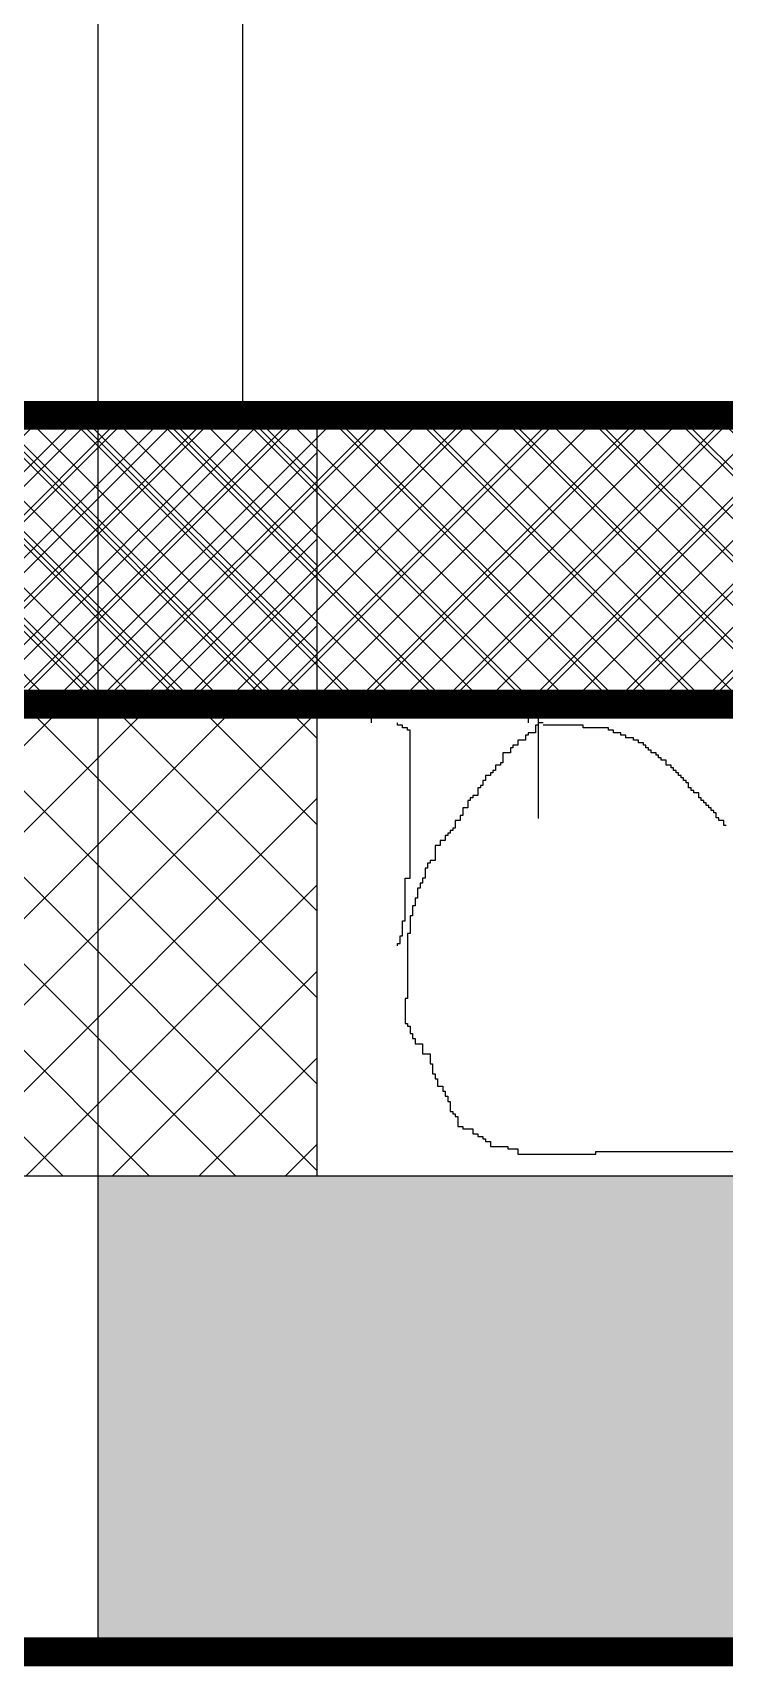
# Model space of a CAD drawing. Extents: x 250879 to 348495, y -51522 to -9360.
# Drawn here: x 282291.2 to 282363, y -30426.9 to -30257.3 of the extents above; entities that cross this region are included whole.
import ezdxf

# ---------------------------------------------------------------- set-up
doc = ezdxf.new("R2010")
doc.units = 0
for name, color, linetype in [('AXIS', 1, 'CONTINUOUS'), ('CURTAIN', 150, 'CONTINUOUS'), ('WALL', 7, 'CONTINUOUS')]:
    doc.layers.add(name, color=color, linetype=linetype)
doc.layers.add('int fram for glaz& landscap obj.', color=252, linetype='CONTINUOUS', lineweight=15)
doc.layers.add('VIS', color=8, linetype='CONTINUOUS', lineweight=18)

msp = doc.modelspace()

# ---------------------------------------------------------------- hatches: boundary and pattern name
at = {"layer": 'AXIS'}
h = msp.add_hatch(dxfattribs=at)
h.set_pattern_fill('ANSI37', color=256, style=0)
h.set_pattern_definition([(45, (10887.426, -3880), (-2.24506403, 2.24506403), []), (135, (10887.426, -3880), (-2.24506403, -2.24506403), [])])
h.paths.add_polyline_path([(280918.80191, -30297.00774), (280918.80191, -30327.00774), (283913.00858, -30327.00774), (283913.00858, -30297.00774)])
at = {"layer": 'int fram for glaz& landscap obj.'}
h = msp.add_hatch(dxfattribs=at)
h.set_pattern_fill('EARTH', color=256, scale=4, angle=45, style=0)
h.paths.add_polyline_path([(284335.46469, -29761.00774), (284163.17317, -29761.00774), (284163.17317, -29977.00774), (284284.10631, -29977.00774)])
h.paths.add_polyline_path([(284284.10631, -29977.00774), (284163.17317, -29977.00774), (284163.17317, -30297.00774), (284208.01983, -30297.00774)])
h.paths.add_polyline_path([(284208.01983, -30297.00774), (284163.17317, -30297.00774), (284163.17317, -30375.98063), (284117.727, -30375.98063), (283498.00858, -30375.98063), (283498.00858, -30425.43117), (284177.48456, -30425.43117)])
h.paths.add_polyline_path([(283498.00858, -30375.98063), (283475.2855, -30375.98063), (283098.00858, -30375.98063), (283098.00858, -30425.43117), (283286.94433, -30425.43117), (283498.00858, -30425.43117)])
h.paths.add_polyline_path([(283098.00858, -30375.98063), (282698.00858, -30375.98063), (282698.00858, -30425.43117), (283098.00858, -30425.43117)])
h.paths.add_polyline_path([(282698.00858, -30375.98063), (282675.2855, -30375.98063), (282298.00858, -30375.98063), (282298.00858, -30425.43117), (282421.4708, -30425.43117), (282698.00858, -30425.43117)])
at = {"layer": 'VIS', "ltscale": 0.0001}
h = msp.add_hatch(dxfattribs=at)
h.set_pattern_fill('ANSI37', color=256, scale=2, style=0)
h.set_pattern_definition([(135, (632214.0665, -10516.453), (4.49012806, 4.49012806), []), (45, (632214.0665, -10516.453), (4.49012806, -4.49012806), [])])
h.paths.add_polyline_path([(282273.96638, -30297.00774), (282356.5052, -30297.00774), (282356.5052, -30302.00774), (282473.96638, -30302.00774), (282473.96638, -30327.00774), (282273.96638, -30327.00774)])
h.paths.add_polyline_path([(282356.5052, -30297.00774), (282418.63701, -30297.00774), (282418.63701, -30302.00774), (282356.5052, -30302.00774)], flags=17)
h.paths.add_polyline_path([(282418.63701, -30297.00774), (282423.63701, -30297.00774), (282423.63701, -30302.00774), (282418.63701, -30302.00774)], flags=17)
h.paths.add_polyline_path([(282423.63701, -30297.00774), (282473.96638, -30297.00774), (282473.96638, -30302.00774), (282423.63701, -30302.00774)])
h.paths.add_polyline_path([(281948.96638, -30327.00774), (281948.96638, -30297.00774), (282273.96638, -30297.00774), (282273.96638, -30327.00774)])
h = msp.add_hatch(dxfattribs=at)
h.set_pattern_fill('ANSI37', color=256, scale=2, style=0)
h.set_pattern_definition([(135, (631063.1087, -7236.453), (4.49012806, 4.49012806), []), (45, (631063.1087, -7236.453), (4.49012806, -4.49012806), [])])
h.paths.add_polyline_path([(282320.73167, -30297.00774), (282275.2855, -30297.00774), (282275.2855, -30375.98063), (282320.73167, -30375.98063)])

# ---------------------------------------------------------------- linework, layer by layer
at = {"layer": 'AXIS'}
msp.add_line((282298.00858, -30425.43117), (282298.00858, -25587.93013), dxfattribs=at)
at = {"layer": 'CURTAIN', "linetype": 'Continuous'}
msp.add_line((282313.00858, -29657.00774), (282313.00858, -30297.00774), dxfattribs=at)
at = {"layer": 'VIS', "ltscale": 0.0001}
msp.add_line((280450.27447, -30297.00774), (284658.39662, -30297.00774), dxfattribs=at)
at = {"layer": 'WALL', "linetype": 'Continuous'}
for p, q in [((282326.93113, -30328.40445), (282326.93113, -30327.88012)), ((282326.93113, -30327.88012), (282328.50579, -30327.88012)), ((282328.50579, -30327.88012), (282328.50579, -30327.35627)), ((282328.50579, -30327.35627), (282330.6034, -30327.35627)), ((282330.6034, -30327.35627), (282330.6034, -30326.83242)), ((282330.6034, -30326.83242), (282331.65317, -30326.83242)), ((282331.65317, -30326.83242), (282331.65317, -30326.30809)), ((282331.65317, -30326.30809), (282341.62022, -30326.30809)), ((282341.62022, -30326.30809), (282341.62022, -30326.83242)), ((282341.62022, -30326.83242), (282342.14511, -30326.83242)), ((282342.14511, -30326.83242), (282342.14511, -30327.35627)), ((282342.14511, -30327.35627), (282342.66903, -30327.35627)), ((282342.66903, -30327.35627), (282342.66903, -30328.9283)), ((282326.40721, -30328.9283), (282326.40721, -30328.40445)), ((282326.40721, -30328.40445), (282326.93113, -30328.40445)), ((282329.09306, -30329.18877), (282329.09306, -30328.9283)), ((282329.61411, -30329.18877), (282329.09306, -30329.18877)), ((282329.61411, -30329.44924), (282329.61411, -30329.18877)), ((282330.13611, -30329.44924), (282329.61411, -30329.44924)), ((282330.13611, -30329.70971), (282330.13611, -30329.44924)), ((282343.69291, -30329.18877), (282343.43191, -30329.18877)), ((282343.43191, -30329.18877), (282343.43191, -30329.97018)), ((282344.21396, -30328.9283), (282343.69291, -30328.9283)), ((282343.69291, -30328.9283), (282343.69291, -30329.18877)), ((282343.7188, -30328.40445), (282343.7188, -30338.88483)), ((282348.38521, -30329.18877), (282344.21396, -30329.18877)), ((282348.38521, -30329.44924), (282348.38521, -30329.18877)), ((282350.99236, -30329.44924), (282348.38521, -30329.44924)), ((282350.99236, -30329.70971), (282350.99236, -30329.44924)), ((282330.39712, -30329.70971), (282330.13611, -30329.70971)), ((282330.39712, -30345.07498), (282330.39712, -30329.70971)), ((282341.60681, -30331.27204), (282341.08576, -30331.27204)), ((282341.08576, -30331.27204), (282341.08576, -30331.53251)), ((282342.38886, -30330.7511), (282341.60681, -30330.7511)), ((282341.60681, -30330.7511), (282341.60681, -30331.27204)), ((282342.64986, -30330.23016), (282342.38886, -30330.23016)), ((282342.38886, -30330.23016), (282342.38886, -30330.7511)), ((282343.43191, -30329.97018), (282342.64986, -30329.97018)), ((282342.64986, -30329.97018), (282342.64986, -30330.23016)), ((282351.51436, -30329.70971), (282350.99236, -30329.70971)), ((282351.51436, -30329.97018), (282351.51436, -30329.70971)), ((282352.29641, -30329.97018), (282351.51436, -30329.97018)), ((282352.29641, -30330.23016), (282352.29641, -30329.97018)), ((282352.81746, -30330.23016), (282352.29641, -30330.23016)), ((282352.81746, -30330.49063), (282352.81746, -30330.23016)), ((282353.59951, -30330.49063), (282352.81746, -30330.49063)), ((282353.59951, -30330.7511), (282353.59951, -30330.49063)), ((282354.12151, -30330.7511), (282353.59951, -30330.7511)), ((282354.12151, -30331.01157), (282354.12151, -30330.7511)), ((282354.64256, -30331.01157), (282354.12151, -30331.01157)), ((282354.64256, -30331.27204), (282354.64256, -30331.01157)), ((282354.90356, -30331.27204), (282354.64256, -30331.27204)), ((282354.90356, -30331.53251), (282354.90356, -30331.27204)), ((282340.82476, -30332.05345), (282340.04271, -30332.05345)), ((282340.04271, -30332.05345), (282340.04271, -30333.09533)), ((282341.08576, -30331.53251), (282340.82476, -30331.53251)), ((282340.82476, -30331.53251), (282340.82476, -30332.05345)), ((282355.16457, -30331.53251), (282354.90356, -30331.53251)), ((282355.16457, -30331.79298), (282355.16457, -30331.53251)), ((282355.42461, -30331.79298), (282355.16457, -30331.79298)), ((282355.42461, -30332.05345), (282355.42461, -30331.79298)), ((282355.94662, -30332.05345), (282355.42461, -30332.05345)), ((282355.94662, -30332.31392), (282355.94662, -30332.05345)), ((282356.20666, -30332.31392), (282355.94662, -30332.31392)), ((282356.20666, -30332.57439), (282356.20666, -30332.31392)), ((282356.46766, -30332.57439), (282356.20666, -30332.57439)), ((282356.46766, -30332.83486), (282356.46766, -30332.57439)), ((282356.98871, -30332.83486), (282356.46766, -30332.83486)), ((282356.98871, -30333.3558), (282356.98871, -30332.83486)), ((282338.73961, -30334.39719), (282338.21761, -30334.39719)), ((282338.21761, -30334.39719), (282338.21761, -30334.91813)), ((282338.99966, -30334.13672), (282338.73961, -30334.13672)), ((282338.73961, -30334.13672), (282338.73961, -30334.39719)), ((282339.26066, -30333.87625), (282338.99966, -30333.87625)), ((282338.99966, -30333.87625), (282338.99966, -30334.13672)), ((282339.78267, -30333.3558), (282339.26066, -30333.3558)), ((282339.26066, -30333.3558), (282339.26066, -30333.87625)), ((282340.04271, -30333.09533), (282339.78267, -30333.09533)), ((282339.78267, -30333.09533), (282339.78267, -30333.3558)), ((282357.51071, -30333.3558), (282356.98871, -30333.3558)), ((282357.51071, -30333.61578), (282357.51071, -30333.3558)), ((282357.77172, -30333.61578), (282357.51071, -30333.61578)), ((282357.77172, -30333.87625), (282357.77172, -30333.61578)), ((282358.03176, -30333.87625), (282357.77172, -30333.87625)), ((282358.03176, -30334.13672), (282358.03176, -30333.87625)), ((282358.29276, -30334.13672), (282358.03176, -30334.13672)), ((282358.29276, -30334.39719), (282358.29276, -30334.13672)), ((282358.55377, -30334.39719), (282358.29276, -30334.39719)), ((282358.55377, -30334.65766), (282358.55377, -30334.39719)), ((282358.81381, -30334.65766), (282358.55377, -30334.65766)), ((282358.81381, -30334.91813), (282358.81381, -30334.65766)), ((282337.43556, -30336.48095), (282336.91451, -30336.48095)), ((282336.91451, -30336.48095), (282336.91451, -30336.74142)), ((282337.69656, -30335.69954), (282337.43556, -30335.69954)), ((282337.43556, -30335.69954), (282337.43556, -30336.48095)), ((282337.95757, -30335.43907), (282337.69656, -30335.43907)), ((282337.69656, -30335.43907), (282337.69656, -30335.69954)), ((282338.21761, -30334.91813), (282337.95757, -30334.91813)), ((282337.95757, -30334.91813), (282337.95757, -30335.43907)), ((282359.07481, -30334.91813), (282358.81381, -30334.91813)), ((282359.07481, -30335.1786), (282359.07481, -30334.91813)), ((282359.33582, -30335.1786), (282359.07481, -30335.1786)), ((282359.33582, -30335.69954), (282359.33582, -30335.1786)), ((282359.59586, -30335.69954), (282359.33582, -30335.69954)), ((282359.59586, -30335.96001), (282359.59586, -30335.69954)), ((282359.85686, -30335.96001), (282359.59586, -30335.96001)), ((282359.85686, -30336.22048), (282359.85686, -30335.96001)), ((282360.37791, -30336.22048), (282359.85686, -30336.22048)), ((282360.37791, -30336.74142), (282360.37791, -30336.22048)), ((282336.39251, -30337.78281), (282335.87146, -30337.78281)), ((282335.87146, -30337.78281), (282335.87146, -30338.56422)), ((282336.65351, -30337.0014), (282336.39251, -30337.0014)), ((282336.39251, -30337.0014), (282336.39251, -30337.78281)), ((282336.91451, -30336.74142), (282336.65351, -30336.74142)), ((282336.65351, -30336.74142), (282336.65351, -30337.0014)), ((282360.63891, -30336.74142), (282360.37791, -30336.74142)), ((282360.63891, -30337.0014), (282360.63891, -30336.74142)), ((282360.89991, -30337.0014), (282360.63891, -30337.0014)), ((282360.89991, -30337.26187), (282360.89991, -30337.0014)), ((282361.16092, -30337.26187), (282360.89991, -30337.26187)), ((282361.16092, -30337.52234), (282361.16092, -30337.26187)), ((282361.42096, -30337.52234), (282361.16092, -30337.52234)), ((282361.42096, -30337.78281), (282361.42096, -30337.52234)), ((282361.68196, -30337.78281), (282361.42096, -30337.78281)), ((282361.68196, -30338.04328), (282361.68196, -30337.78281)), ((282361.94297, -30338.04328), (282361.68196, -30338.04328)), ((282361.94297, -30338.30375), (282361.94297, -30338.04328)), ((282335.08941, -30339.86656), (282334.82841, -30339.86656)), ((282334.82841, -30339.86656), (282334.82841, -30340.12703)), ((282335.61046, -30339.08516), (282335.08941, -30339.08516)), ((282335.08941, -30339.08516), (282335.08941, -30339.86656)), ((282335.87146, -30338.56422), (282335.61046, -30338.56422)), ((282335.61046, -30338.56422), (282335.61046, -30339.08516)), ((282362.20301, -30338.30375), (282361.94297, -30338.30375)), ((282362.20301, -30338.82469), (282362.20301, -30338.30375)), ((282362.46401, -30338.82469), (282362.20301, -30338.82469)), ((282362.46401, -30339.08516), (282362.46401, -30338.82469)), ((282362.98506, -30339.08516), (282362.46401, -30339.08516)), ((282362.98506, -30339.6061), (282362.98506, -30339.08516)), ((282363.24606, -30339.6061), (282362.98506, -30339.6061)), ((282334.04636, -30341.16843), (282333.52531, -30341.16843)), ((282333.52531, -30341.16843), (282333.52531, -30341.68937)), ((282334.30736, -30340.64749), (282334.04636, -30340.64749)), ((282334.04636, -30340.64749), (282334.04636, -30341.16843)), ((282334.56837, -30340.38702), (282334.30736, -30340.38702)), ((282334.30736, -30340.38702), (282334.30736, -30340.64749)), ((282334.82841, -30340.12703), (282334.56837, -30340.12703)), ((282334.56837, -30340.12703), (282334.56837, -30340.38702)), ((282333.00331, -30343.25218), (282332.48226, -30343.25218)), ((282332.48226, -30343.25218), (282332.48226, -30343.51265)), ((282333.52531, -30341.68937), (282333.00331, -30341.68937)), ((282333.00331, -30341.68937), (282333.00331, -30343.25218)), ((282332.22126, -30344.03311), (282331.96122, -30344.03311)), ((282331.96122, -30344.03311), (282331.96122, -30345.07498)), ((282332.48226, -30343.51265), (282332.22126, -30343.51265)), ((282332.22126, -30343.51265), (282332.22126, -30344.03311)), ((282329.87511, -30349.50248), (282329.87511, -30345.07498)), ((282329.87511, -30345.07498), (282330.39712, -30345.07498)), ((282331.43921, -30346.11686), (282331.17917, -30346.11686)), ((282331.17917, -30346.11686), (282331.17917, -30347.15825)), ((282331.70021, -30345.59592), (282331.43921, -30345.59592)), ((282331.43921, -30345.59592), (282331.43921, -30346.11686)), ((282331.96122, -30345.07498), (282331.70021, -30345.07498)), ((282331.70021, -30345.07498), (282331.70021, -30345.59592)), ((282330.91816, -30347.93966), (282330.65716, -30347.93966)), ((282330.65716, -30347.93966), (282330.65716, -30348.98154)), ((282331.17917, -30347.15825), (282330.91816, -30347.15825)), ((282330.91816, -30347.15825), (282330.91816, -30347.93966)), ((282329.61411, -30351.06481), (282329.61411, -30349.50248)), ((282329.61411, -30349.50248), (282329.87511, -30349.50248)), ((282330.65716, -30348.98154), (282330.39712, -30348.98154)), ((282330.39712, -30348.98154), (282330.39712, -30350.80434)), ((282329.35407, -30351.84622), (282329.35407, -30351.06481)), ((282329.35407, -30351.06481), (282329.61411, -30351.06481)), ((282330.39712, -30350.80434), (282330.13611, -30350.80434)), ((282330.13611, -30350.80434), (282330.13611, -30357.57558)), ((282329.09306, -30352.10669), (282329.09306, -30351.84622)), ((282329.09306, -30351.84622), (282329.35407, -30351.84622)), ((282330.13611, -30357.57558), (282329.87511, -30357.57558)), ((282329.87511, -30357.57558), (282329.87511, -30360.18027)), ((282329.87511, -30360.18027), (282330.13611, -30360.18027)), ((282330.13611, -30360.18027), (282330.13611, -30360.44026)), ((282330.13611, -30360.44026), (282330.39712, -30360.44026)), ((282330.39712, -30360.44026), (282330.39712, -30361.22167)), ((282330.39712, -30361.22167), (282330.65716, -30361.22167)), ((282330.65716, -30361.22167), (282330.65716, -30361.74261)), ((282330.65716, -30361.74261), (282330.91816, -30361.74261)), ((282330.91816, -30361.74261), (282330.91816, -30362.26354)), ((282330.91816, -30362.26354), (282331.70021, -30362.26354)), ((282331.70021, -30362.26354), (282331.70021, -30363.30542)), ((282331.70021, -30363.30542), (282332.48226, -30363.30542)), ((282332.48226, -30363.30542), (282332.48226, -30364.34681)), ((282332.48226, -30364.34681), (282332.74326, -30364.34681)), ((282332.74326, -30364.34681), (282332.74326, -30365.38869)), ((282332.74326, -30365.38869), (282333.00331, -30365.38869)), ((282333.00331, -30365.38869), (282333.00331, -30365.90963)), ((282333.00331, -30365.90963), (282333.26431, -30365.90963)), ((282333.26431, -30365.90963), (282333.26431, -30366.69104)), ((282333.26431, -30366.69104), (282333.78632, -30366.69104)), ((282333.78632, -30366.69104), (282333.78632, -30367.21149)), ((282333.78632, -30367.21149), (282334.04636, -30367.21149)), ((282334.04636, -30367.21149), (282334.04636, -30367.73243)), ((282334.04636, -30367.73243), (282334.30736, -30367.73243)), ((282334.30736, -30367.73243), (282334.30736, -30368.25337)), ((282334.30736, -30368.25337), (282334.56837, -30368.25337)), ((282334.56837, -30368.25337), (282334.56837, -30369.29525)), ((282334.56837, -30369.29525), (282334.82841, -30369.29525)), ((282334.82841, -30369.29525), (282334.82841, -30369.55572)), ((282334.82841, -30369.55572), (282335.08941, -30369.55572)), ((282335.08941, -30369.55572), (282335.08941, -30369.81619)), ((282335.08941, -30369.81619), (282335.35042, -30369.81619)), ((282335.35042, -30369.81619), (282335.35042, -30370.85758)), ((282335.35042, -30370.85758), (282335.87146, -30370.85758)), ((282335.87146, -30370.85758), (282335.87146, -30371.11805)), ((282335.87146, -30371.11805), (282336.91451, -30371.11805)), ((282336.91451, -30371.11805), (282336.91451, -30371.63899)), ((282336.91451, -30371.63899), (282337.43556, -30371.63899)), ((282337.43556, -30371.63899), (282337.43556, -30371.89946)), ((282337.43556, -30371.89946), (282337.95757, -30371.89946)), ((282337.95757, -30371.89946), (282337.95757, -30372.15993)), ((282337.95757, -30372.15993), (282338.21761, -30372.15993)), ((282338.21761, -30372.15993), (282338.21761, -30372.4204)), ((282338.21761, -30372.4204), (282338.73961, -30372.4204)), ((282338.73961, -30372.4204), (282338.73961, -30372.94134)), ((282338.73961, -30372.94134), (282340.56472, -30372.94134)), ((282340.56472, -30372.94134), (282340.56472, -30373.20181)), ((282340.56472, -30373.20181), (282341.60681, -30373.20181)), ((282341.60681, -30373.20181), (282341.60681, -30373.72226)), ((282341.60681, -30373.72226), (282349.68926, -30373.72226)), ((282349.68926, -30373.72226), (282349.68926, -30373.46228)), ((282349.68926, -30373.46228), (282371.06751, -30373.46228)), ((280752.76147, -30375.98063), (282459.17074, -30375.98063)), ((281922.31518, -30375.98063), (284157.73457, -30375.98063))]:
    msp.add_line(p, q, dxfattribs=at)
at = {"layer": 'WALL', "linetype": 'Continuous', "const_width": 3}
for points in [[(280759.65949, -29757.00774), (280752.47313, -29761.00774), (280752.47313, -30327.00774), (283913.00858, -30327.00774), (283913.00858, -30297.00774)], [(283913.00858, -30297.00774), (280752.47313, -30297.00774)], [(283913.00858, -30297.00774), (280752.47313, -30297.00774)], [(282421.4708, -30425.43117), (281747.31518, -30425.43117)]]:
    msp.add_lwpolyline(points, dxfattribs=at)
at = {"layer": 'WALL', "linetype": 'Continuous'}
msp.add_lwpolyline([(280869.5634, -30327.00774), (283913.00858, -30327.00774), (283913.00858, -30297.00774), (280752.47313, -30297.00774)], dxfattribs=at)
msp.add_lwpolyline([(282320.73167, -30297.00774), (282275.2855, -30297.00774), (282275.2855, -30375.98063), (282320.73167, -30375.98063)], close=True, dxfattribs=at)

doc.saveas('drawing.dxf')
